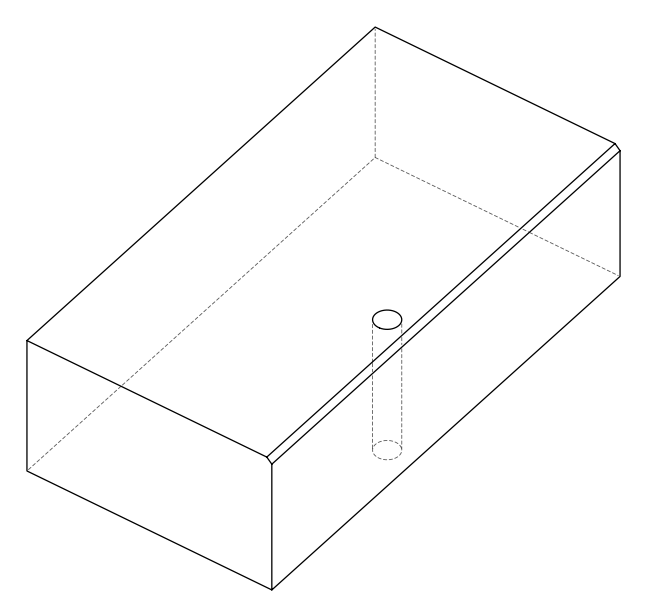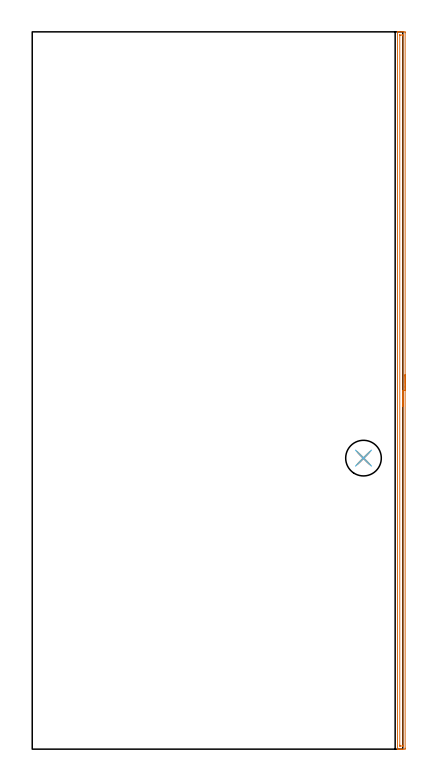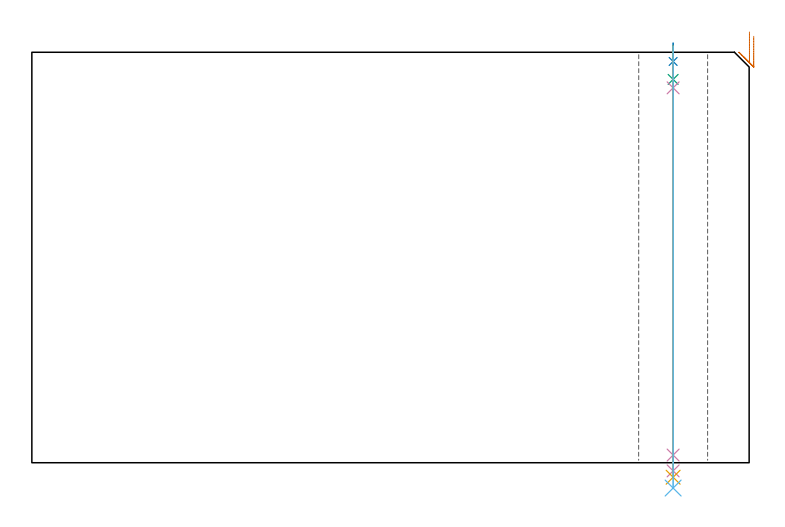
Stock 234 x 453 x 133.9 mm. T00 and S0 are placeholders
(PLAN: 6 operations, 5 tool changes, 9.3 min)
(1 AREA_MILL | FG_CHAMFER_SURFACE | UGT0205_001 | 7.43 min | 5220 mm3)
(2 SPOT_DRILL | STEP1HOLE | NXT0321_9005460120000 | 0.05 min | 182 mm3)
(3 DRILL_BLIND_HOLE_INTO_CENTER | STEP1HOLE | NXT0301_030 | 0.05 min | 156 mm3)
(4 GUN_DRILL_THROUGH_HOLE | STEP1HOLE | UGT0307_001 | 0.6 min | 2423 mm3)
(5 SPADE_DRILL_TO_ENLARGE_THROUGH_HOLE | STEP1HOLE | UGT0306_005 | 0.56 min | 19289 mm3)
(6 DRILL_TO_ENLARGE_THROUGH_HOLE | STEP1HOLE | UGT0301_054 | 0.58 min | 31111 mm3)
(TOOL UGT0205_001 | Chamfer Mill 20 x 3 x 45 deg. | D20 FL50 Z2)
(TOOL NXT0321_9005460120000 | NC Spot Drill, 142deg, 12mm, Carbide, Uncoated | D12 PA142 FL30 Z2)
(TOOL NXT0301_030 | Carbide Drill 5.9mm [860.1-0590-018A1-MM 2214] | D5.9 PA140 FL28 Z2)
(TOOL UGT0307_001 | Gun Drill 5 mm | D5 PA130 FL24 Z1)
(TOOL UGT0306_005 | Spade Drill 14.5mm | D14.5 PA132 FL10 Z2)
(TOOL UGT0301_054 | Twist Drill 22.5 mm | D22.5 PA118 FL155 Z2)
(OP 1 AREA_MILL)
G17 G21 G94 G90
T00 M6
G54
G17 G0 G90 X235.5 Y236.5 S1061 M3
G43 Z143.9 H0
Z139.1
G94 G1 Y236.462 Z138.228 F250.
Y236.348 Z137.364
Y236.159 Z136.512
Y235.897 Z135.68
Y235.563 Z134.874
Y235.16 Z134.1
Y234.692 Z133.364
Y234.16 Z132.672
Y233.571 Z132.029
Y232.928 Z131.44
Y232.236 Z130.908
Y231.5 Z130.44
Y230.726 Z130.037
Y229.92 Z129.703
Y229.088 Z129.441
Y228.236 Z129.252
Y227.372 Z129.138
Y226.5 Z129.1
Y0.611
X235.497 Y0.001 Z129.099
X233.993 Y0. Z130.601
X233.429 Z131.168
X233.1 Z131.496
X232.536 Z132.06
X232.207 Z132.388
X231.549 Z133.051
X231.152 Z133.447
X230.762 Z133.83
X230.708 Z133.882
X230.703 Y0.007 Z133.888
X230.7 Y0.164 Z133.9
Y452.836
X230.703 Y452.99 Z133.888
X230.759 Y452.993 Z133.832
X231.152 Y453. Z133.447
X231.549 Z133.051
X232.207 Z132.388
X233.429 Z131.168
X233.993 Z130.601
X235.497 Z129.099
X235.5 Y452.389 Z129.1
Y226.5
X234.086 Z130.514
X234.085 Y2.304 Z130.515
X234.084 Y2.211 Z130.516
X234.079 Y2.028 Z130.521
X234.074 Y2.008 Z130.526
X234.067 Y2.005 Z130.533
X234.043 Y2.002 Z130.557
X232.603 Y2. Z131.997
X232.207 Y2.003 Z132.393
X232.151 Y2.006 Z132.449
X232.122 Y2.009 Z132.478
X232.119 Y2.119 Z132.481
X232.115 Y2.304 Z132.485
X232.114 Y2.397 Z132.486
Y2.489
Y450.696
X232.116 Y450.789 Z132.484
X232.121 Y450.972 Z132.479
X232.126 Y450.992 Z132.474
X232.133 Y450.995 Z132.467
X232.157 Y450.998 Z132.443
X233.597 Y451. Z131.003
X233.993 Y450.997 Z130.607
X234.049 Y450.994 Z130.551
X234.078 Y450.991 Z130.522
X234.081 Y450.881 Z130.519
X234.085 Y450.696 Z130.515
X234.086 Y450.603 Z130.514
Y450.511
Y226.5
Y225.628 Z130.552
Y224.764 Z130.666
Y223.912 Z130.855
Y223.08 Z131.117
Y222.274 Z131.451
Y221.5 Z131.854
Y220.764 Z132.323
Y220.072 Z132.854
Y219.429 Z133.443
Y218.84 Z134.086
Y218.308 Z134.779
Y217.84 Z135.514
Y217.437 Z136.288
Y217.103 Z137.094
Y216.841 Z137.926
Y216.652 Z138.778
Y216.538 Z139.643
Y216.5 Z140.514
G0 Z143.9
M5
M2
(OP 2 SPOT_DRILL)
G17 G21 G94 G90
T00 M6
G54
G17 G0 G90 X209.2 Y183.8 S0 M3
G43 Z143.9 H0
G94 G81 G98 Z130.9 F250. R136.9
G80
M5
M2
(OP 3 DRILL_BLIND_HOLE_INTO_CENTER)
G17 G21 G94 G90
T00 M6
G54
G17 G0 G90 X209.2 Y183.8 S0 M3
G43 Z143.9 H1
G94 G81 G98 Z125.05 F250. R135.9
G80
M5
M2
(OP 4 GUN_DRILL_THROUGH_HOLE)
G17 G21 G94 G90
T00 M6
G54
G17 G0 G90 X209.2 Y183.8 M8
G43 Z143.9 H0
Z131.36
S716 M3
G94 G1 Z122.294 F125. M26
G4 X.084
Z2.5 F250.
G4 X.084
Z-2.666 F125.
G4 X.084
M5
M9
G0 Z131.36
Z143.9
M2
(OP 5 SPADE_DRILL_TO_ENLARGE_THROUGH_HOLE)
G17 G21 G94 G90
T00 M6
G54
G17 G0 G90 X209.2 Y183.8 S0 M3
G43 Z143.9 H0
G94 G73 G98 Z-4.728 F250. Q13.863 R135.9
G80
M5
M2
(OP 6 DRILL_TO_ENLARGE_THROUGH_HOLE)
G17 G21 G94 G90
T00 M6
G54
G17 G0 G90 X209.2 Y183.8 S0 M3
G43 Z143.9 H0
G94 G73 G98 Z-8.26 F250. Q20.309 R135.9
G80
M5
M2
